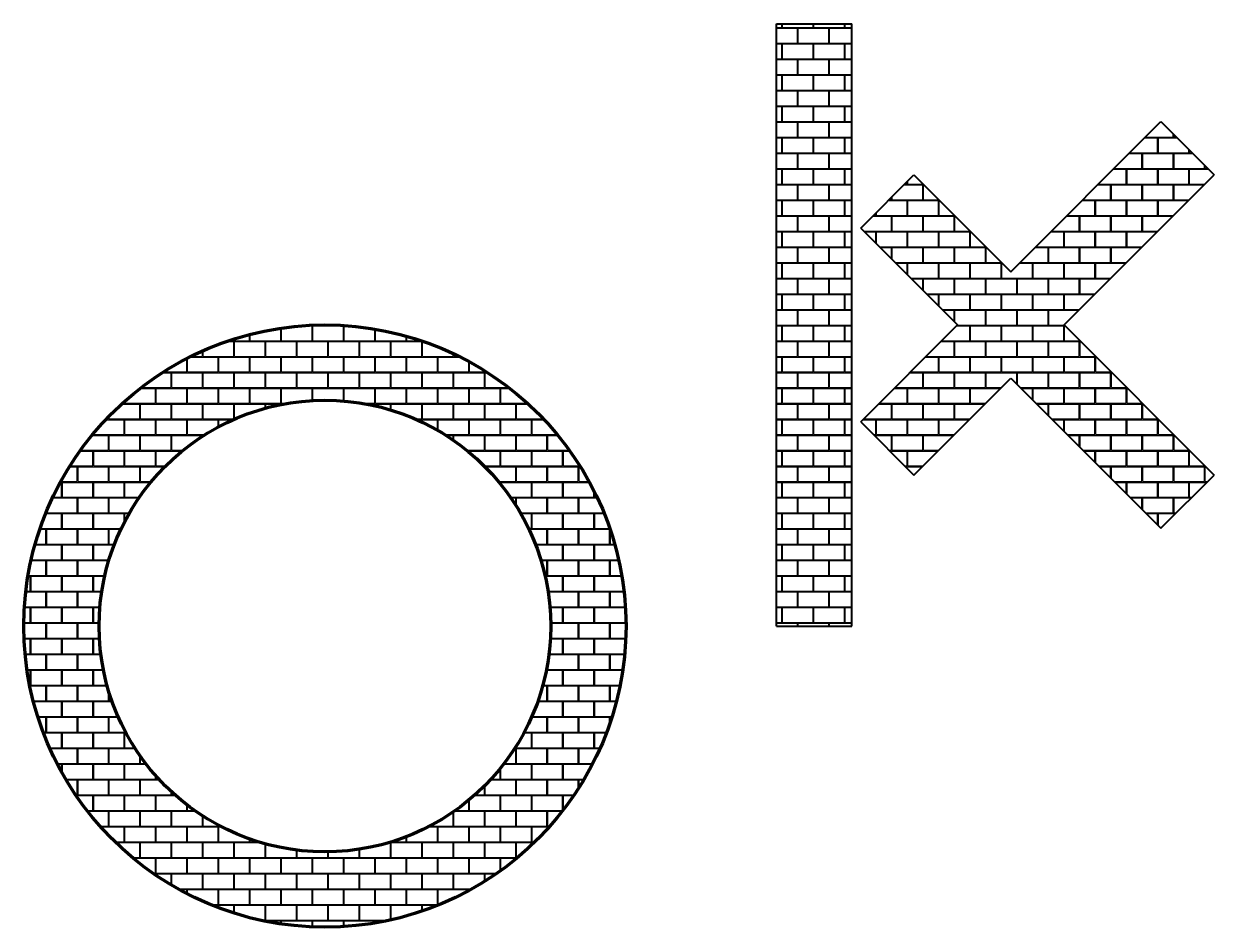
# Model space of a CAD drawing. Header units: metres. Extents: x 7.2 to 86.3, y -6.5 to 53.5.
import ezdxf

# ---------------------------------------------------------------- set-up
doc = ezdxf.new("R2010")
doc.units = ezdxf.units.M
doc.header["$MEASUREMENT"] = 0
doc.layers.add('Layer1', color=7, linetype='Continuous', lineweight=80)
doc.layers.add('Layer2', color=7, linetype='Continuous', lineweight=40)
pattern_1 = [(0, (-24.5645, -32.0803), (1.04, 1.04), [2.03125, -0.04875]), (0, (-25.6045, -32.0316), (1.04, 1.04), [2.03125, -0.04875]), (90, (-24.5645, -32.0803), (-1.04, 1.04), [-1.08875, 0.99125]), (90, (-24.6132, -32.0803), (-1.04, 1.04), [-1.08875, 0.99125])]

msp = doc.modelspace()

# ---------------------------------------------------------------- hatches: boundary and pattern name
h = msp.add_hatch()
h.set_pattern_fill('AR-B816C', color=256, scale=0.13)
h.set_pattern_definition(pattern_1)
h.paths.add_polyline_path([(62.196, 53.495), (57.196, 53.495), (57.196, 13.495), (62.196, 13.495)])
h.paths.add_polyline_path([(66.325, 43.465), (62.79, 39.929), (69.224, 33.495), (62.79, 27.06), (66.325, 23.524), (72.76, 29.959), (82.73, 19.989), (86.266, 23.524), (76.296, 33.495), (86.266, 43.465), (82.73, 47), (72.76, 37.03)])
h = msp.add_hatch()
h.set_pattern_fill('AR-B816C', color=256, scale=0.13)
h.set_pattern_definition(pattern_1)
h.paths.add_polyline_path([(7.196, 13.495, 1), (47.196, 13.495, 1)])
h.paths.add_polyline_path([(42.196, 13.495, -1), (12.196, 13.495, -1)], flags=16)

# ---------------------------------------------------------------- linework, layer by layer
at = {"layer": 'Layer1'}
for radius in [20, 15]:
    msp.add_circle((27.196, 13.495), radius, dxfattribs=at)
at = {"layer": 'Layer2'}
for p, q in [((57.196, 13.495), (57.196, 53.495)), ((57.196, 53.495), (62.196, 53.495)), ((62.196, 13.495), (62.196, 53.495)), ((72.76, 37.03), (82.73, 47)), ((82.73, 47), (86.266, 43.465)), ((62.79, 39.929), (66.325, 43.465)), ((66.325, 43.465), (72.76, 37.03)), ((76.296, 33.495), (86.266, 43.465)), ((62.79, 39.929), (69.224, 33.495)), ((62.79, 27.06), (69.224, 33.495)), ((76.296, 33.495), (86.266, 23.524)), ((66.325, 23.524), (72.76, 29.959)), ((72.76, 29.959), (82.73, 19.989)), ((62.79, 27.06), (66.325, 23.524)), ((82.73, 19.989), (86.266, 23.524)), ((57.196, 13.495), (62.196, 13.495))]:
    msp.add_line(p, q, dxfattribs=at)

doc.saveas('drawing.dxf')
